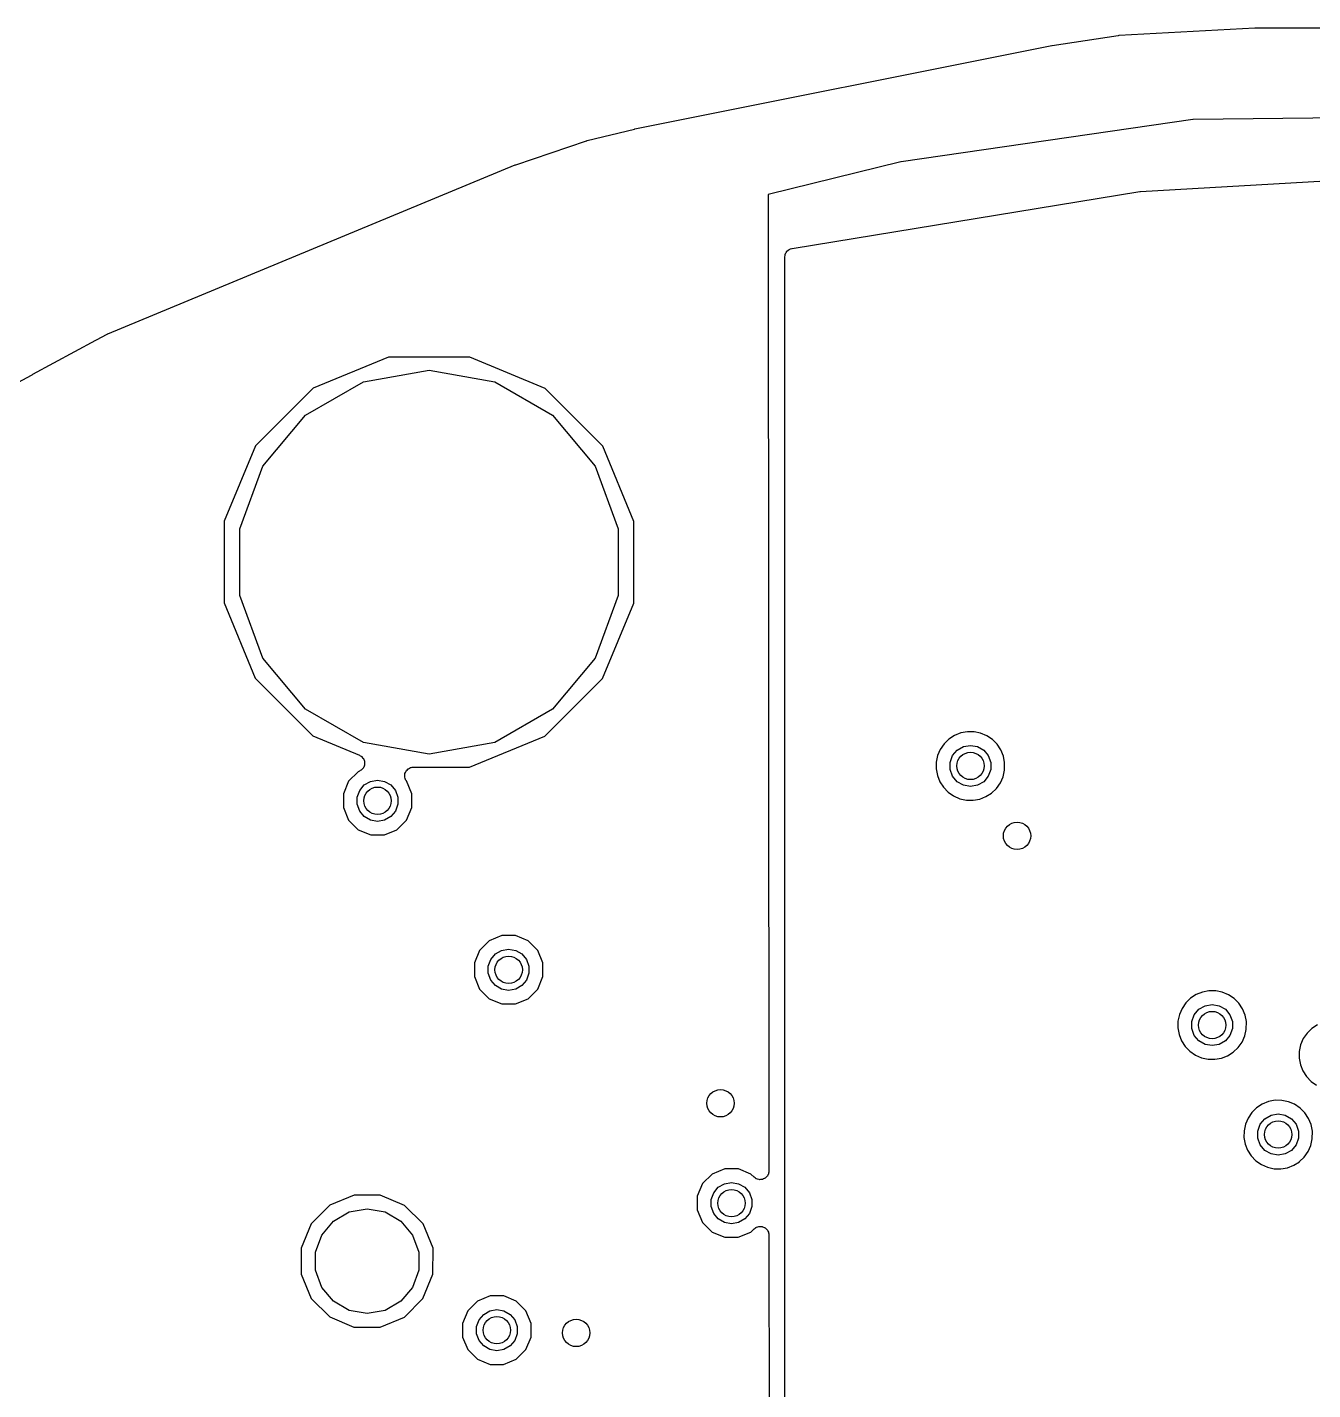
# Model space of a CAD drawing. Extents: x 83.8 to 170.2, y -169.8 to -83.8.
# Drawn here: x 106.44 to 125.22, y -103.72 to -83.82 of the extents above; entities that cross this region are included whole.
import ezdxf

# ---------------------------------------------------------------- set-up
doc = ezdxf.new("R2010")
doc.units = 0
doc.header["$MEASUREMENT"] = 0
doc.layers.add('BLACK', color=7, linetype='CONTINUOUS')

msp = doc.modelspace()

# ---------------------------------------------------------------- linework, layer by layer
at = {"layer": 'Black'}
for p, q in [((121.408, -84.0845), (122.372, -83.9352)), ((122.372, -83.9352), (122.378, -83.9353)), ((122.378, -83.9353), (122.385, -83.9339)), ((122.385, -83.9339), (124.368, -83.8252)), ((124.368, -83.8252), (124.372, -83.8256)), ((124.372, -83.8256), (124.375, -83.825)), ((124.375, -83.825), (129.318, -83.8164)), ((115.31, -85.3027), (121.402, -84.0854)), ((121.402, -84.0854), (121.405, -84.0854)), ((121.405, -84.0854), (121.408, -84.0845)), ((123.461, -85.1642), (119.201, -85.7829)), ((123.47, -85.1635), (123.461, -85.1642)), ((127.533, -85.1229), (123.47, -85.1635)), ((114.616, -85.4721), (115.305, -85.3039)), ((115.305, -85.3039), (115.308, -85.3037)), ((115.308, -85.3037), (115.31, -85.3027)), ((113.572, -85.8253), (114.606, -85.4752)), ((114.606, -85.4752), (114.611, -85.4744)), ((114.611, -85.4744), (114.616, -85.4721)), ((107.614, -88.2927), (113.564, -85.8282)), ((113.564, -85.8282), (113.568, -85.8273)), ((113.568, -85.8273), (113.572, -85.8253)), ((119.195, -85.7841), (117.259, -86.2595)), ((119.201, -85.7829), (119.195, -85.7841)), ((122.7, -86.2147), (127.354, -85.9514)), ((117.259, -86.2595), (117.27, -100.525)), ((117.608, -87.0461), (122.687, -86.2162)), ((122.687, -86.2162), (122.693, -86.2163)), ((122.693, -86.2163), (122.7, -86.2147)), ((117.502, -87.1698), (117.506, -87.1489)), ((117.502, -87.1706), (117.502, -87.1698)), ((117.502, -87.1714), (117.502, -87.1706)), ((117.502, -91.2233), (117.502, -87.1714)), ((117.506, -87.1489), (117.509, -87.128)), ((117.509, -87.128), (117.51, -87.1273)), ((117.51, -87.1265), (117.521, -87.1082)), ((117.51, -87.1273), (117.51, -87.1265)), ((117.521, -87.1082), (117.531, -87.0898)), ((117.531, -87.0898), (117.532, -87.0893)), ((117.532, -87.0886), (117.549, -87.0751)), ((117.532, -87.0893), (117.532, -87.0886)), ((117.549, -87.0751), (117.565, -87.0614)), ((117.565, -87.0614), (117.566, -87.0612)), ((117.566, -87.0606), (117.587, -87.0536)), ((117.566, -87.0612), (117.566, -87.0606)), ((117.587, -87.0536), (117.607, -87.0463)), ((117.607, -87.0463), (117.608, -87.0461)), ((117.607, -87.0463), (117.607, -87.0463)), ((107.447, -88.3829), (107.602, -88.2984)), ((107.602, -88.2984), (107.609, -88.2963)), ((107.609, -88.2963), (107.614, -88.2927)), ((106.517, -88.8844), (107.439, -88.3853)), ((107.439, -88.3853), (107.447, -88.3829)), ((111.712, -88.6359), (110.611, -89.0907)), ((112.903, -88.6369), (111.712, -88.6359)), ((114.003, -89.0937), (112.903, -88.6369)), ((105.492, -89.4435), (106.496, -88.8986)), ((106.496, -88.8986), (106.498, -88.8971)), ((106.498, -88.8971), (106.508, -88.8915)), ((106.508, -88.8915), (106.517, -88.8844)), ((111.345, -88.9949), (112.305, -88.8257)), ((112.305, -88.8257), (113.264, -88.9949)), ((110.611, -89.0907), (109.768, -89.9322)), ((110.502, -89.4819), (111.345, -88.9949)), ((113.264, -88.9949), (114.108, -89.4819)), ((114.844, -89.9367), (114.003, -89.0937)), ((109.876, -90.2281), (110.502, -89.4819)), ((114.108, -89.4819), (114.734, -90.2281)), ((109.768, -89.9322), (109.311, -91.0322)), ((115.299, -91.0375), (114.844, -89.9367)), ((109.543, -91.1434), (109.876, -90.2281)), ((114.734, -90.2281), (115.067, -91.1434)), ((109.311, -91.0322), (109.31, -92.2233)), ((109.543, -92.1174), (109.543, -91.1434)), ((115.067, -91.1434), (115.067, -92.1174)), ((115.298, -92.2286), (115.299, -91.0375)), ((117.502, -92.2978), (117.502, -91.2233)), ((109.876, -93.0327), (109.543, -92.1174)), ((115.067, -92.1174), (114.734, -93.0327)), ((109.31, -92.2233), (109.765, -93.3242)), ((114.841, -93.3286), (115.298, -92.2286)), ((117.502, -93.0598), (117.502, -92.2978)), ((110.502, -93.7789), (109.876, -93.0327)), ((114.734, -93.0327), (114.108, -93.7789)), ((117.502, -93.8218), (117.502, -93.0598)), ((109.765, -93.3242), (110.607, -94.1671)), ((113.998, -94.1701), (114.841, -93.3286)), ((111.345, -94.2659), (110.502, -93.7789)), ((114.108, -93.7789), (113.264, -94.2659)), ((117.502, -94.66), (117.502, -93.8218)), ((120.072, -94.1253), (119.982, -94.162)), ((120.169, -94.1069), (120.072, -94.1253)), ((120.267, -94.1076), (120.169, -94.1069)), ((120.363, -94.1273), (120.267, -94.1076)), ((120.453, -94.1653), (120.363, -94.1273)), ((110.607, -94.1671), (111.287, -94.4496)), ((112.305, -94.4351), (111.345, -94.2659)), ((113.264, -94.2659), (112.305, -94.4351)), ((112.898, -94.6249), (113.998, -94.1701)), ((119.829, -94.2843), (119.774, -94.3652)), ((119.899, -94.2157), (119.829, -94.2843)), ((119.982, -94.162), (119.899, -94.2157)), ((120.021, -94.3766), (120.111, -94.3243)), ((120.111, -94.3243), (120.214, -94.3061)), ((120.214, -94.3061), (120.317, -94.3243)), ((120.317, -94.3243), (120.408, -94.3766)), ((120.535, -94.2202), (120.453, -94.1653)), ((120.604, -94.2897), (120.535, -94.2202)), ((120.658, -94.3714), (120.604, -94.2897)), ((111.287, -94.4496), (111.301, -94.4585)), ((111.301, -94.4585), (111.316, -94.4662)), ((111.316, -94.4662), (111.319, -94.4703)), ((111.319, -94.4703), (111.324, -94.4733)), ((111.324, -94.4733), (111.334, -94.4865)), ((111.334, -94.4865), (111.345, -94.4988)), ((111.345, -94.4988), (111.347, -94.5039)), ((111.347, -94.5039), (111.351, -94.5084)), ((111.351, -94.5084), (111.356, -94.5242)), ((111.356, -94.5242), (111.362, -94.5395)), ((111.362, -94.5395), (111.362, -94.5451)), ((119.735, -94.4554), (119.715, -94.5513)), ((119.774, -94.3652), (119.735, -94.4554)), ((119.918, -94.555), (119.953, -94.4567)), ((119.953, -94.4567), (120.021, -94.3766)), ((120.408, -94.3766), (120.475, -94.4567)), ((120.475, -94.4567), (120.511, -94.555)), ((120.695, -94.4621), (120.658, -94.3714)), ((120.714, -94.5574), (120.695, -94.4621)), ((111.27, -94.6912), (111.129, -94.8317)), ((111.287, -94.6843), (111.27, -94.6912)), ((111.301, -94.6754), (111.287, -94.6843)), ((111.315, -94.6677), (111.301, -94.6754)), ((111.319, -94.6636), (111.315, -94.6677)), ((111.324, -94.6606), (111.319, -94.6636)), ((111.334, -94.6475), (111.324, -94.6606)), ((111.345, -94.6352), (111.334, -94.6475)), ((111.347, -94.6301), (111.345, -94.6352)), ((111.351, -94.6256), (111.347, -94.6301)), ((111.356, -94.6098), (111.351, -94.6256)), ((111.362, -94.5945), (111.356, -94.6098)), ((111.362, -94.5451), (111.364, -94.5504)), ((111.364, -94.5836), (111.362, -94.5889)), ((111.362, -94.5889), (111.362, -94.5945)), ((111.364, -94.5504), (111.363, -94.567)), ((111.363, -94.567), (111.364, -94.5836)), ((111.95, -94.729), (111.952, -94.7238)), ((111.95, -94.7456), (111.95, -94.729)), ((111.952, -94.7238), (111.953, -94.7182)), ((111.953, -94.7182), (111.96, -94.7032)), ((111.96, -94.7032), (111.965, -94.6876)), ((111.965, -94.6876), (111.969, -94.6833)), ((111.969, -94.6833), (111.971, -94.6783)), ((111.971, -94.6783), (111.983, -94.6665)), ((111.983, -94.6665), (111.994, -94.6538)), ((111.994, -94.6538), (111.999, -94.6511)), ((111.999, -94.6511), (112.003, -94.6471)), ((112.003, -94.6471), (112.018, -94.6401)), ((112.018, -94.6401), (112.032, -94.6318)), ((112.032, -94.6318), (112.038, -94.6309)), ((112.038, -94.6309), (112.043, -94.6285)), ((112.043, -94.6285), (112.059, -94.6271)), ((112.059, -94.6271), (112.075, -94.6242)), ((112.075, -94.6242), (112.898, -94.6249)), ((117.502, -95.5236), (117.502, -94.66)), ((119.715, -94.5513), (119.714, -94.6493)), ((119.714, -94.6493), (119.731, -94.7458)), ((119.918, -94.6596), (119.918, -94.555)), ((119.953, -94.7579), (119.918, -94.6596)), ((120.511, -94.6596), (120.475, -94.7579)), ((120.511, -94.555), (120.511, -94.6596)), ((120.691, -94.7659), (120.713, -94.6711)), ((120.713, -94.6711), (120.714, -94.5574)), ((111.129, -94.8317), (111.053, -95.0154)), ((111.292, -94.9647), (111.359, -94.8846)), ((111.359, -94.8846), (111.45, -94.8323)), ((111.45, -94.8323), (111.553, -94.8141)), ((111.553, -94.8141), (111.656, -94.8323)), ((111.656, -94.8323), (111.746, -94.8846)), ((111.746, -94.8846), (111.814, -94.9647)), ((111.949, -94.7622), (111.95, -94.7456)), ((111.95, -94.7676), (111.949, -94.7622)), ((111.95, -94.7731), (111.95, -94.7676)), ((111.956, -94.7887), (111.95, -94.7731)), ((111.96, -94.8048), (111.956, -94.7887)), ((111.963, -94.8094), (111.96, -94.8048)), ((111.965, -94.8146), (111.963, -94.8094)), ((111.974, -94.8248), (111.965, -94.8146)), ((112.053, -95.0163), (111.974, -94.8248)), ((119.731, -94.7458), (119.767, -94.8369)), ((119.767, -94.8369), (119.821, -94.9194)), ((119.821, -94.9194), (119.889, -94.9899)), ((120.021, -94.838), (119.953, -94.7579)), ((120.111, -94.8903), (120.021, -94.838)), ((120.214, -94.9084), (120.111, -94.8903)), ((120.317, -94.8903), (120.214, -94.9084)), ((120.408, -94.838), (120.317, -94.8903)), ((120.475, -94.7579), (120.408, -94.838)), ((120.524, -95.0032), (120.595, -94.9356)), ((120.595, -94.9356), (120.651, -94.8554)), ((120.651, -94.8554), (120.691, -94.7659)), ((111.053, -95.0154), (111.053, -95.2143)), ((111.256, -95.063), (111.292, -94.9647)), ((111.256, -95.1676), (111.256, -95.063)), ((111.814, -94.9647), (111.849, -95.063)), ((111.849, -95.063), (111.849, -95.1676)), ((112.053, -95.2152), (112.053, -95.0163)), ((119.889, -94.9899), (119.969, -95.0459)), ((119.969, -95.0459), (120.059, -95.0851)), ((120.059, -95.0851), (120.155, -95.1062)), ((120.155, -95.1062), (120.253, -95.1082)), ((120.253, -95.1082), (120.349, -95.0912)), ((120.349, -95.0912), (120.441, -95.0557)), ((120.441, -95.0557), (120.524, -95.0032)), ((111.053, -95.2143), (111.129, -95.3981)), ((111.292, -95.2659), (111.256, -95.1676)), ((111.359, -95.346), (111.292, -95.2659)), ((111.814, -95.2659), (111.746, -95.346)), ((111.849, -95.1676), (111.814, -95.2659)), ((111.977, -95.3989), (112.053, -95.2152)), ((111.129, -95.3981), (111.269, -95.5389)), ((111.45, -95.3983), (111.359, -95.346)), ((111.553, -95.4164), (111.45, -95.3983)), ((111.656, -95.3983), (111.553, -95.4164)), ((111.746, -95.346), (111.656, -95.3983)), ((111.836, -95.5394), (111.977, -95.3989)), ((117.502, -96.3921), (117.502, -95.5236)), ((111.269, -95.5389), (111.453, -95.6152)), ((111.453, -95.6152), (111.652, -95.6154)), ((111.652, -95.6154), (111.836, -95.5394)), ((117.502, -97.6318), (117.502, -96.3921)), ((113.369, -97.0841), (113.185, -97.16)), ((113.568, -97.0843), (113.369, -97.0841)), ((113.752, -97.1605), (113.568, -97.0843)), ((113.044, -97.3006), (112.968, -97.4843)), ((113.185, -97.16), (113.044, -97.3006)), ((113.274, -97.3535), (113.365, -97.3012)), ((113.365, -97.3012), (113.468, -97.283)), ((113.468, -97.283), (113.571, -97.3012)), ((113.571, -97.3012), (113.662, -97.3535)), ((113.892, -97.3013), (113.752, -97.1605)), ((113.968, -97.4851), (113.892, -97.3013)), ((112.968, -97.4843), (112.968, -97.6832)), ((113.171, -97.5319), (113.207, -97.4336)), ((113.207, -97.4336), (113.274, -97.3535)), ((113.662, -97.3535), (113.729, -97.4336)), ((113.729, -97.4336), (113.765, -97.5319)), ((113.968, -97.6841), (113.968, -97.4851)), ((112.968, -97.6832), (113.044, -97.867)), ((113.171, -97.6365), (113.171, -97.5319)), ((113.207, -97.7347), (113.171, -97.6365)), ((113.765, -97.6365), (113.729, -97.7347)), ((113.765, -97.5319), (113.765, -97.6365)), ((113.892, -97.8678), (113.968, -97.6841)), ((117.502, -98.4446), (117.502, -97.6318)), ((113.044, -97.867), (113.184, -98.0078)), ((113.274, -97.8149), (113.207, -97.7347)), ((113.365, -97.8671), (113.274, -97.8149)), ((113.468, -97.8853), (113.365, -97.8671)), ((113.571, -97.8671), (113.468, -97.8853)), ((113.662, -97.8149), (113.571, -97.8671)), ((113.729, -97.7347), (113.662, -97.8149)), ((113.751, -98.0083), (113.892, -97.8678)), ((123.603, -97.9099), (123.512, -97.9466)), ((123.699, -97.8915), (123.603, -97.9099)), ((123.797, -97.8922), (123.699, -97.8915)), ((123.893, -97.9119), (123.797, -97.8922)), ((123.984, -97.9499), (123.893, -97.9119)), ((113.184, -98.0078), (113.368, -98.0841)), ((113.368, -98.0841), (113.567, -98.0843)), ((113.567, -98.0843), (113.751, -98.0083)), ((123.36, -98.0689), (123.305, -98.1498)), ((123.43, -98.0003), (123.36, -98.0689)), ((123.512, -97.9466), (123.43, -98.0003)), ((123.551, -98.1612), (123.642, -98.1089)), ((123.642, -98.1089), (123.745, -98.0907)), ((123.745, -98.0907), (123.848, -98.1089)), ((123.848, -98.1089), (123.938, -98.1612)), ((124.065, -98.0048), (123.984, -97.9499)), ((124.134, -98.0743), (124.065, -98.0048)), ((124.189, -98.156), (124.134, -98.0743)), ((123.266, -98.24), (123.246, -98.3359)), ((123.305, -98.1498), (123.266, -98.24)), ((123.448, -98.3396), (123.484, -98.2413)), ((123.484, -98.2413), (123.551, -98.1612)), ((123.938, -98.1612), (124.006, -98.2413)), ((124.006, -98.2413), (124.041, -98.3396)), ((124.226, -98.2467), (124.189, -98.156)), ((124.245, -98.342), (124.226, -98.2467)), ((117.502, -100.045), (117.502, -98.4446)), ((123.246, -98.3359), (123.244, -98.4339)), ((123.244, -98.4339), (123.262, -98.5304)), ((123.448, -98.4442), (123.448, -98.3396)), ((123.484, -98.5425), (123.448, -98.4442)), ((124.041, -98.4442), (124.006, -98.5425)), ((124.041, -98.3396), (124.041, -98.4442)), ((124.222, -98.5505), (124.243, -98.4557)), ((124.243, -98.4557), (124.245, -98.342)), ((125.132, -98.5099), (125.077, -98.5908)), ((125.202, -98.4413), (125.132, -98.5099)), ((125.284, -98.3876), (125.202, -98.4413)), ((123.262, -98.5304), (123.298, -98.6215)), ((123.298, -98.6215), (123.351, -98.704)), ((123.351, -98.704), (123.419, -98.7745)), ((123.551, -98.6226), (123.484, -98.5425)), ((123.642, -98.6749), (123.551, -98.6226)), ((123.745, -98.693), (123.642, -98.6749)), ((123.848, -98.6749), (123.745, -98.693)), ((123.938, -98.6226), (123.848, -98.6749)), ((124.006, -98.5425), (123.938, -98.6226)), ((124.125, -98.7202), (124.182, -98.6401)), ((124.182, -98.6401), (124.222, -98.5505)), ((125.038, -98.6809), (125.018, -98.7769)), ((125.077, -98.5908), (125.038, -98.6809)), ((123.419, -98.7745), (123.5, -98.8305)), ((123.5, -98.8305), (123.59, -98.8697)), ((123.59, -98.8697), (123.685, -98.8908)), ((123.685, -98.8908), (123.783, -98.8928)), ((123.783, -98.8928), (123.88, -98.8758)), ((123.88, -98.8758), (123.971, -98.8403)), ((123.971, -98.8403), (124.054, -98.7878)), ((124.054, -98.7878), (124.125, -98.7202)), ((125.018, -98.7769), (125.016, -98.8749)), ((125.016, -98.8749), (125.034, -98.9713)), ((125.034, -98.9713), (125.07, -99.0625)), ((125.07, -99.0625), (125.123, -99.1449)), ((125.123, -99.1449), (125.191, -99.2155)), ((125.191, -99.2155), (125.272, -99.2714)), ((124.568, -99.5101), (124.477, -99.5468)), ((124.665, -99.4917), (124.568, -99.5101)), ((124.763, -99.4924), (124.665, -99.4917)), ((124.859, -99.5121), (124.763, -99.4924)), ((124.949, -99.5501), (124.859, -99.5121)), ((124.325, -99.6691), (124.27, -99.75)), ((124.395, -99.6005), (124.325, -99.6691)), ((124.477, -99.5468), (124.395, -99.6005)), ((124.517, -99.7614), (124.607, -99.7091)), ((124.607, -99.7091), (124.71, -99.6909)), ((124.71, -99.6909), (124.813, -99.7091)), ((124.813, -99.7091), (124.904, -99.7614)), ((125.03, -99.605), (124.949, -99.5501)), ((125.099, -99.6745), (125.03, -99.605)), ((125.154, -99.7562), (125.099, -99.6745)), ((124.231, -99.8402), (124.211, -99.9361)), ((124.27, -99.75), (124.231, -99.8402)), ((124.414, -99.9398), (124.449, -99.8415)), ((124.449, -99.8415), (124.517, -99.7614)), ((124.904, -99.7614), (124.971, -99.8415)), ((124.971, -99.8415), (125.007, -99.9398)), ((125.191, -99.8469), (125.154, -99.7562)), ((125.21, -99.9422), (125.191, -99.8469)), ((117.502, -101.245), (117.502, -100.045)), ((124.211, -99.9361), (124.209, -100.034)), ((124.209, -100.034), (124.227, -100.131)), ((124.414, -100.044), (124.414, -99.9398)), ((124.449, -100.143), (124.414, -100.044)), ((125.007, -100.044), (124.971, -100.143)), ((125.007, -99.9398), (125.007, -100.044)), ((125.187, -100.151), (125.208, -100.056)), ((125.208, -100.056), (125.21, -99.9422)), ((124.227, -100.131), (124.263, -100.222)), ((124.263, -100.222), (124.316, -100.304)), ((124.316, -100.304), (124.384, -100.375)), ((124.517, -100.223), (124.449, -100.143)), ((124.607, -100.275), (124.517, -100.223)), ((124.71, -100.293), (124.607, -100.275)), ((124.813, -100.275), (124.71, -100.293)), ((124.904, -100.223), (124.813, -100.275)), ((124.971, -100.143), (124.904, -100.223)), ((125.09, -100.32), (125.147, -100.24)), ((125.147, -100.24), (125.187, -100.151)), ((116.625, -100.493), (116.441, -100.569)), ((116.824, -100.493), (116.625, -100.493)), ((117.008, -100.569), (116.824, -100.493)), ((124.384, -100.375), (124.465, -100.431)), ((124.465, -100.431), (124.555, -100.47)), ((124.555, -100.47), (124.651, -100.491)), ((124.651, -100.491), (124.749, -100.493)), ((124.749, -100.493), (124.845, -100.476)), ((124.845, -100.476), (124.937, -100.441)), ((124.937, -100.441), (125.019, -100.388)), ((125.019, -100.388), (125.023, -100.385)), ((125.023, -100.385), (125.09, -100.32)), ((125.023, -100.385), (125.023, -100.385)), ((125.023, -100.385), (125.023, -100.385)), ((116.301, -100.709), (116.224, -100.893)), ((116.441, -100.569), (116.301, -100.709)), ((116.621, -100.71), (116.724, -100.692)), ((116.724, -100.692), (116.827, -100.71)), ((117.053, -100.614), (117.008, -100.569)), ((117.067, -100.624), (117.053, -100.614)), ((117.08, -100.635), (117.067, -100.624)), ((117.085, -100.637), (117.08, -100.635)), ((117.089, -100.64), (117.085, -100.637)), ((117.105, -100.644), (117.089, -100.64)), ((117.121, -100.65), (117.105, -100.644)), ((117.126, -100.65), (117.121, -100.65)), ((117.132, -100.651), (117.126, -100.65)), ((117.148, -100.65), (117.132, -100.651)), ((117.165, -100.65), (117.148, -100.65)), ((117.17, -100.648), (117.165, -100.65)), ((117.176, -100.647), (117.17, -100.648)), ((117.191, -100.64), (117.176, -100.647)), ((117.207, -100.635), (117.191, -100.64)), ((117.211, -100.631), (117.207, -100.635)), ((117.216, -100.629), (117.211, -100.631)), ((117.227, -100.617), (117.216, -100.629)), ((117.24, -100.606), (117.227, -100.617)), ((117.243, -100.601), (117.24, -100.606)), ((117.247, -100.598), (117.243, -100.601)), ((117.254, -100.582), (117.247, -100.598)), ((117.262, -100.568), (117.254, -100.582)), ((117.263, -100.563), (117.262, -100.568)), ((117.266, -100.558), (117.263, -100.563)), ((117.267, -100.541), (117.266, -100.558)), ((117.27, -100.525), (117.267, -100.541)), ((111.21, -100.879), (110.856, -101.025)), ((111.593, -100.879), (111.21, -100.879)), ((111.946, -101.026), (111.593, -100.879)), ((116.224, -100.893), (116.224, -101.092)), ((116.428, -100.941), (116.464, -100.842)), ((116.464, -100.842), (116.531, -100.762)), ((116.531, -100.762), (116.621, -100.71)), ((116.827, -100.71), (116.918, -100.762)), ((116.918, -100.762), (116.985, -100.842)), ((116.985, -100.842), (117.021, -100.941)), ((110.856, -101.025), (110.585, -101.296)), ((111.139, -101.122), (111.4, -101.076)), ((111.4, -101.076), (111.662, -101.122)), ((112.217, -101.297), (111.946, -101.026)), ((116.224, -101.092), (116.3, -101.276)), ((116.428, -101.045), (116.428, -100.941)), ((116.464, -101.143), (116.428, -101.045)), ((117.021, -101.045), (116.985, -101.143)), ((117.021, -100.941), (117.021, -101.045)), ((110.585, -101.296), (110.439, -101.649)), ((110.738, -101.459), (110.909, -101.255)), ((110.909, -101.255), (111.139, -101.122)), ((111.662, -101.122), (111.892, -101.255)), ((111.892, -101.255), (112.063, -101.459)), ((112.363, -101.651), (112.217, -101.297)), ((116.3, -101.276), (116.441, -101.416)), ((116.531, -101.224), (116.464, -101.143)), ((116.621, -101.276), (116.531, -101.224)), ((116.724, -101.294), (116.621, -101.276)), ((116.827, -101.276), (116.724, -101.294)), ((116.918, -101.224), (116.827, -101.276)), ((116.985, -101.143), (116.918, -101.224)), ((117.502, -103.069), (117.502, -101.245)), ((110.647, -101.708), (110.738, -101.459)), ((112.063, -101.459), (112.154, -101.708)), ((116.441, -101.416), (116.624, -101.493)), ((116.624, -101.493), (116.823, -101.493)), ((116.823, -101.493), (117.007, -101.417)), ((117.007, -101.417), (117.054, -101.37)), ((117.054, -101.37), (117.067, -101.361)), ((117.067, -101.361), (117.08, -101.35)), ((117.08, -101.35), (117.085, -101.348)), ((117.085, -101.348), (117.09, -101.345)), ((117.09, -101.345), (117.106, -101.341)), ((117.106, -101.341), (117.122, -101.335)), ((117.122, -101.335), (117.127, -101.335)), ((117.127, -101.335), (117.133, -101.334)), ((117.133, -101.334), (117.149, -101.335)), ((117.149, -101.335), (117.166, -101.335)), ((117.166, -101.335), (117.171, -101.337)), ((117.171, -101.337), (117.177, -101.338)), ((117.177, -101.338), (117.192, -101.345)), ((117.192, -101.345), (117.207, -101.35)), ((117.207, -101.35), (117.211, -101.354)), ((117.211, -101.354), (117.217, -101.356)), ((117.217, -101.356), (117.228, -101.368)), ((117.228, -101.368), (117.241, -101.378)), ((117.241, -101.378), (117.244, -101.383)), ((117.244, -101.383), (117.248, -101.387)), ((117.248, -101.387), (117.255, -101.402)), ((117.255, -101.402), (117.263, -101.417)), ((117.263, -101.417), (117.264, -101.422)), ((117.264, -101.422), (117.266, -101.427)), ((117.266, -101.427), (117.268, -101.444)), ((117.268, -101.444), (117.271, -101.46)), ((117.271, -101.46), (117.283, -117.3)), ((110.439, -101.649), (110.438, -102.032)), ((112.362, -102.033), (112.363, -101.651)), ((110.647, -101.974), (110.647, -101.708)), ((112.154, -101.708), (112.154, -101.974)), ((110.438, -102.032), (110.584, -102.385)), ((110.738, -102.224), (110.647, -101.974)), ((112.154, -101.974), (112.063, -102.224)), ((112.216, -102.387), (112.362, -102.033)), ((110.909, -102.427), (110.738, -102.224)), ((112.063, -102.224), (111.892, -102.427)), ((110.584, -102.385), (110.855, -102.656)), ((111.139, -102.56), (110.909, -102.427)), ((111.892, -102.427), (111.662, -102.56)), ((111.945, -102.657), (112.216, -102.387)), ((113.013, -102.425), (112.873, -102.566)), ((113.197, -102.35), (113.013, -102.425)), ((113.396, -102.35), (113.197, -102.35)), ((113.58, -102.426), (113.396, -102.35)), ((113.72, -102.567), (113.58, -102.426)), ((110.855, -102.656), (111.208, -102.803)), ((111.4, -102.606), (111.139, -102.56)), ((111.662, -102.56), (111.4, -102.606)), ((111.591, -102.803), (111.945, -102.657)), ((112.873, -102.566), (112.796, -102.75)), ((113, -102.797), (113.035, -102.699)), ((113.035, -102.699), (113.103, -102.619)), ((113.103, -102.619), (113.193, -102.567)), ((113.193, -102.567), (113.296, -102.548)), ((113.296, -102.548), (113.399, -102.567)), ((113.399, -102.567), (113.49, -102.619)), ((113.49, -102.619), (113.557, -102.699)), ((113.557, -102.699), (113.593, -102.797)), ((113.796, -102.751), (113.72, -102.567)), ((111.208, -102.803), (111.591, -102.803)), ((112.796, -102.75), (112.796, -102.949)), ((113, -102.902), (113, -102.797)), ((113.593, -102.797), (113.593, -102.902)), ((113.796, -102.95), (113.796, -102.751)), ((112.796, -102.949), (112.872, -103.132)), ((113.035, -103), (113, -102.902)), ((113.103, -103.08), (113.035, -103)), ((113.193, -103.133), (113.103, -103.08)), ((113.49, -103.08), (113.399, -103.133)), ((113.557, -103), (113.49, -103.08)), ((113.593, -102.902), (113.557, -103)), ((113.72, -103.133), (113.796, -102.95)), ((117.502, -104.566), (117.502, -103.069)), ((112.872, -103.132), (113.013, -103.273)), ((113.013, -103.273), (113.196, -103.35)), ((113.296, -103.151), (113.193, -103.133)), ((113.399, -103.133), (113.296, -103.151)), ((113.395, -103.35), (113.579, -103.274)), ((113.579, -103.274), (113.72, -103.133)), ((113.196, -103.35), (113.395, -103.35))]:
    msp.add_line(p, q, dxfattribs=at)
for centre in [(120.214, -94.6073), (111.553, -95.1153), (120.895, -95.6284), (113.468, -97.5842), (123.745, -98.3919), (116.562, -99.5349), (124.71, -99.9921), (116.724, -100.993), (113.296, -102.85), (114.454, -102.89)]:
    msp.add_circle(centre, 0.2, dxfattribs=at)

doc.saveas('drawing.dxf')
